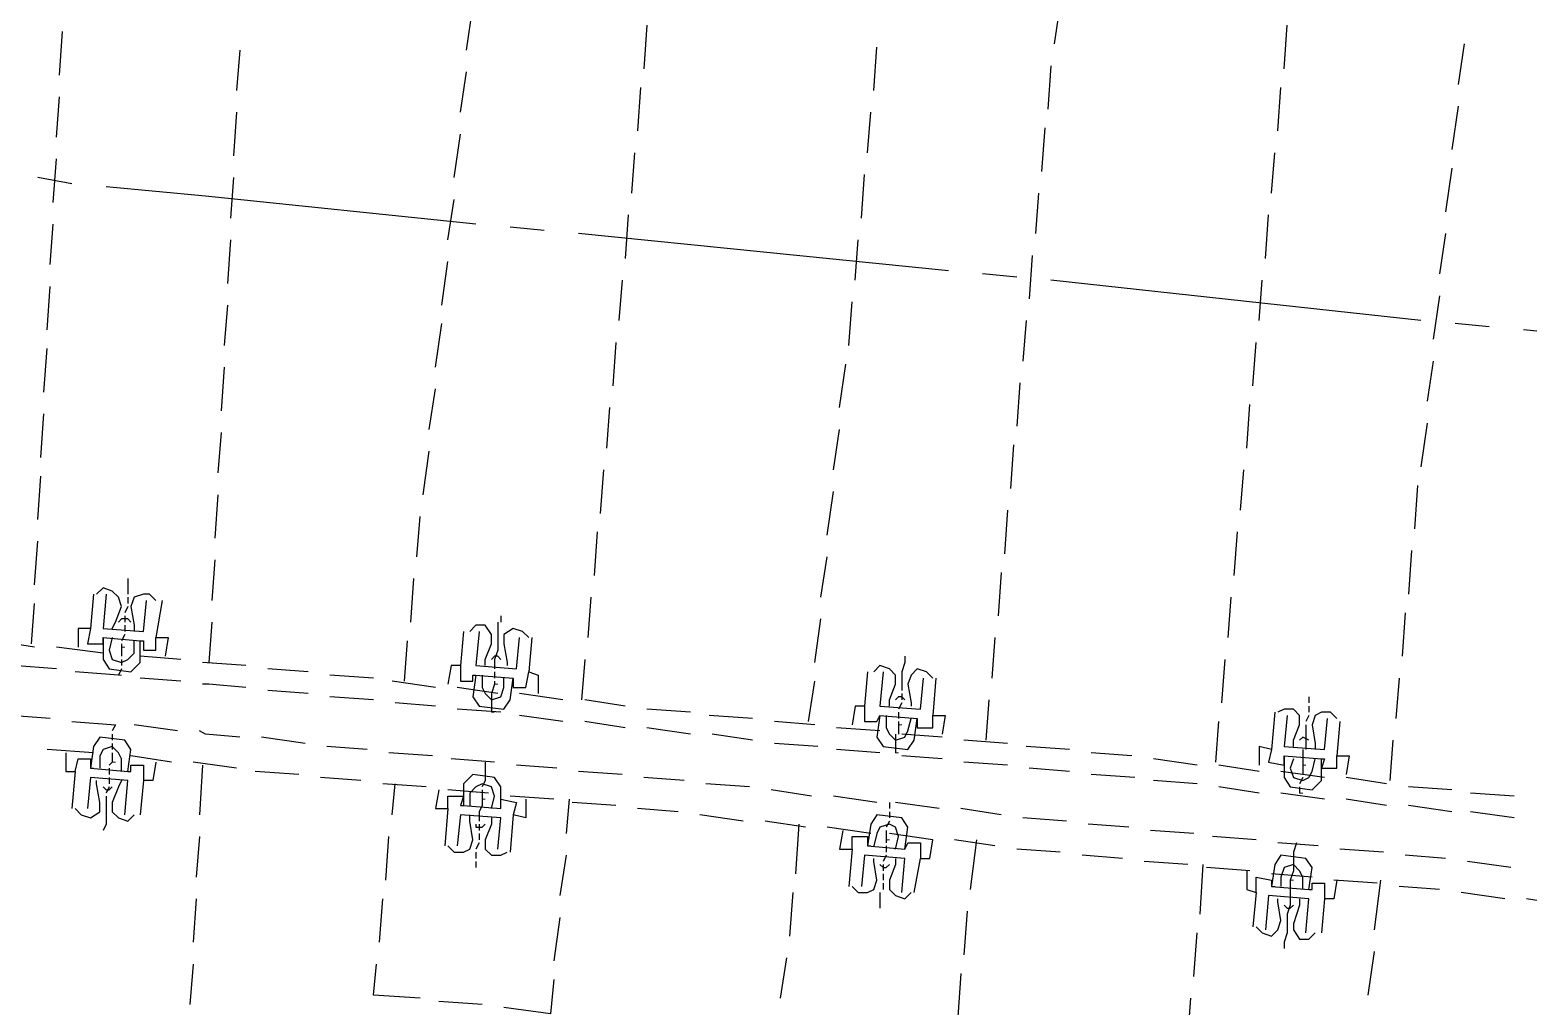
# Model space of a CAD drawing. Header units: millimetres. Extents: x -45 to 90, y -17 to 16.
# Drawn here: x 64.698 to 66.908, y -3.619 to -2.18 of the extents above; entities that cross this region are included whole.
import ezdxf

# ---------------------------------------------------------------- set-up
doc = ezdxf.new("R2010")
doc.units = ezdxf.units.MM
doc.layers.add('PDF_Geometry', color=7, linetype='Continuous')

msp = doc.modelspace()

# ---------------------------------------------------------------- linework, layer by layer
at = {"layer": 'PDF_Geometry', "lineweight": 25}
for points in [[(66.2176, -2.1408), (66.2084, -2.2004)], [(65.342, -2.2095), (65.3512, -2.1454)], [(64.7415, -2.2462), (64.7461, -2.182)], [(65.6079, -2.1729), (65.6033, -2.2371)], [(66.5477, -2.2371), (66.5522, -2.1729)], [(65.9424, -2.2689), (65.9471, -2.205)], [(66.8135, -2.2004), (66.8044, -2.26)], [(65.0074, -2.2095), (65.0028, -2.2689)], [(65.3329, -2.3012), (65.342, -2.2416)], [(66.2038, -2.2325), (66.1993, -2.2966)], [(65.5986, -2.2646), (65.5942, -2.3287)], [(66.5385, -2.3287), (66.5431, -2.2646)], [(64.7369, -2.3379), (64.7415, -2.2783)], [(66.8044, -2.2921), (66.7952, -2.3562)], [(65.0028, -2.3012), (64.9982, -2.3654)], [(65.9334, -2.3608), (65.938, -2.3012)], [(65.3237, -2.3975), (65.3329, -2.3333)], [(66.1947, -2.3241), (66.1901, -2.3883)], [(65.5896, -2.3608), (65.585, -2.4204)], [(66.5293, -2.4204), (66.5339, -2.3608)], [(64.7323, -2.4342), (64.7369, -2.37)], [(66.7952, -2.3836), (66.786, -2.4479)], [(64.7599, -2.4067), (64.7094, -2.3975)], [(64.9982, -2.3975), (64.9936, -2.4571)], [(65.9242, -2.4571), (65.9288, -2.3929)], [(65.3558, -2.4663), (64.957, -2.425), (64.8103, -2.4112)], [(65.3145, -2.4892), (65.3237, -2.4296)], [(66.1855, -2.4204), (66.1809, -2.48)], [(65.5804, -2.4525), (65.5758, -2.5167)], [(66.5202, -2.5167), (66.5247, -2.4525)], [(64.7278, -2.5258), (64.7323, -2.4663)], [(65.4566, -2.4754), (65.4062, -2.4708)], [(64.9936, -2.4892), (64.9891, -2.5534)], [(66.0526, -2.535), (65.5071, -2.48)], [(65.915, -2.5488), (65.9196, -2.4892)], [(66.786, -2.48), (66.7769, -2.5396)], [(66.1763, -2.5121), (66.1716, -2.5763)], [(65.3054, -2.5854), (65.3145, -2.5213)], [(66.1534, -2.5442), (66.103, -2.5396)], [(64.7232, -2.6221), (64.7278, -2.5579)], [(65.5712, -2.5488), (65.5667, -2.6084)], [(66.7494, -2.6084), (66.2038, -2.5488)], [(66.511, -2.6084), (66.5154, -2.5488)], [(65.9059, -2.645), (65.9105, -2.5809)], [(66.7769, -2.5717), (66.7677, -2.6359)], [(64.9891, -2.5854), (64.9845, -2.645)], [(65.2962, -2.6771), (65.3054, -2.6128)], [(66.1672, -2.6084), (66.1626, -2.668)], [(66.8502, -2.6175), (66.7998, -2.6128)], [(67.4461, -2.6771), (66.9006, -2.6221)], [(64.7186, -2.7138), (64.7232, -2.6496)], [(65.5621, -2.6405), (65.5575, -2.7046)], [(66.5018, -2.7046), (66.5064, -2.6405)], [(65.8921, -2.7367), (65.9013, -2.6725)], [(66.7677, -2.668), (66.7585, -2.7274)], [(64.9845, -2.6771), (64.9799, -2.7413)], [(65.287, -2.7688), (65.2962, -2.7092)], [(66.158, -2.7), (66.1534, -2.7642)], [(65.5529, -2.7367), (65.5483, -2.7963)], [(66.4926, -2.7963), (66.4972, -2.7321)], [(64.714, -2.8101), (64.7186, -2.7459)], [(66.7585, -2.7596), (66.7494, -2.8238)], [(64.9799, -2.7734), (64.9753, -2.833)], [(65.883, -2.8284), (65.8921, -2.7688)], [(65.2779, -2.8651), (65.287, -2.8009)], [(66.1488, -2.7917), (66.1443, -2.8559)], [(64.7094, -2.9017), (64.714, -2.8376)], [(65.5437, -2.8284), (65.5392, -2.8926)], [(66.4835, -2.888), (66.4881, -2.8284)], [(64.9753, -2.8651), (64.9707, -2.9293)], [(65.8738, -2.9247), (65.883, -2.8605)], [(66.7446, -2.8513), (66.7402, -2.9155)], [(66.1397, -2.888), (66.1351, -2.9522)], [(65.2687, -2.9566), (65.2733, -2.8972)], [(64.7048, -2.998), (64.7094, -2.9338)], [(65.5346, -2.9201), (65.53, -2.9843)], [(66.4743, -2.9843), (66.4789, -2.9201)], [(65.8646, -3.0164), (65.8738, -2.9566)], [(66.7356, -2.9476), (66.731, -3.0118)], [(64.9707, -2.9613), (64.9661, -3.0209)], [(66.1305, -2.9797), (66.1259, -3.0439)], [(64.8194, -3.0622), (64.824, -3.053), (64.8332, -3.0301), (64.8286, -3.0164), (64.8194, -3.0072), (64.8057, -3.0026), (64.7963, -3.0118)], [(64.8424, -2.9888), (64.8424, -2.998), (64.8424, -3.0118)], [(65.2595, -3.053), (65.2641, -2.9888)], [(64.7003, -3.0851), (64.7048, -3.0255)], [(64.7919, -3.0118), (64.7874, -3.0622), (64.769, -3.0622), (64.769, -3.0897)], [(64.8103, -3.0118), (64.8057, -3.0622), (64.8653, -3.0668), (64.8699, -3.0209)], [(64.8424, -3.0164), (64.8424, -3.0255)], [(64.8836, -3.0209), (64.8745, -3.0118), (64.8653, -3.0118), (64.8515, -3.0164), (64.8469, -3.0301), (64.8515, -3.0576), (64.8515, -3.0668)], [(64.8928, -3.0209), (64.8836, -3.0759), (64.902, -3.0759), (64.8974, -3.1034)], [(65.5254, -3.0164), (65.5208, -3.0759)], [(66.4651, -3.0759), (66.4697, -3.0164)], [(64.8469, -3.053), (64.8424, -3.0484), (64.8332, -3.0484), (64.8286, -3.053)], [(64.8424, -3.0301), (64.8378, -3.0393)], [(64.8378, -3.0439), (64.8378, -3.053)], [(65.3925, -3.0439), (65.3925, -3.053)], [(65.8555, -3.1126), (65.8646, -3.0484)], [(66.7264, -3.0393), (66.7219, -3.1034)], [(64.7874, -3.0622), (64.7828, -3.0851), (64.8057, -3.0851), (64.8057, -3.0759), (64.8607, -3.0805), (64.8653, -3.0805), (64.8653, -3.0943), (64.8836, -3.0943), (64.8836, -3.0759)], [(64.8378, -3.0712), (64.8332, -3.0805)], [(64.8378, -3.0576), (64.8378, -3.0668)], [(64.9661, -3.053), (64.9616, -3.1126)], [(65.3375, -3.0668), (65.3329, -3.1172), (65.3191, -3.1172), (65.3145, -3.1447)], [(65.3693, -3.1172), (65.3693, -3.108), (65.3787, -3.0851), (65.3787, -3.0712), (65.3693, -3.0576), (65.3558, -3.0576), (65.3466, -3.0668)], [(65.3604, -3.0668), (65.3558, -3.1172), (65.4154, -3.1218), (65.42, -3.0759)], [(65.3879, -3.053), (65.3879, -3.0668), (65.3879, -3.0805), (65.3879, -3.0943), (65.3833, -3.108), (65.3833, -3.1218)], [(65.4337, -3.0759), (65.4245, -3.0668), (65.4108, -3.0622), (65.397, -3.0712), (65.397, -3.0851), (65.4016, -3.1126), (65.4016, -3.1172)], [(64.7048, -3.0897), (64.6452, -3.0805)], [(64.8057, -3.0989), (64.7369, -3.0897)], [(64.8057, -3.0759), (64.8057, -3.108), (64.8149, -3.1218), (64.8469, -3.1264), (64.8607, -3.1126), (64.8607, -3.0805)], [(64.8194, -3.0759), (64.8149, -3.0943), (64.8194, -3.108), (64.8332, -3.1126), (64.8424, -3.108), (64.8515, -3.0989), (64.8515, -3.0805)], [(64.8332, -3.0851), (64.8332, -3.0897), (64.8332, -3.1034)], [(65.2504, -3.1401), (65.2547, -3.0805)], [(65.4383, -3.0759), (65.4337, -3.1264), (65.4475, -3.131), (65.4475, -3.1585)], [(66.1213, -3.0759), (66.1168, -3.1355)], [(64.8332, -3.108), (64.8332, -3.1172)], [(64.9203, -3.108), (64.8607, -3.1034)], [(65.0166, -3.1172), (64.9524, -3.1126)], [(65.3925, -3.108), (65.3879, -3.1034), (65.3833, -3.1034), (65.3787, -3.108)], [(65.5162, -3.108), (65.5116, -3.1676)], [(65.9884, -3.1034), (65.9884, -3.1126), (65.9838, -3.1264), (65.9838, -3.1401), (65.9838, -3.1539)], [(66.456, -3.1722), (66.4606, -3.108)], [(64.7369, -3.1218), (64.6728, -3.1172)], [(64.8332, -3.1218), (64.8286, -3.131), (64.7644, -3.1264)], [(64.9203, -3.1401), (64.8607, -3.1355)], [(65.1082, -3.1264), (65.0487, -3.1218)], [(65.2045, -3.1355), (65.1401, -3.131)], [(65.3329, -3.1172), (65.3329, -3.1401), (65.3512, -3.1401), (65.3512, -3.131), (65.3558, -3.131), (65.4108, -3.1355), (65.4108, -3.1493), (65.4291, -3.1493), (65.4337, -3.1264)], [(65.3558, -3.131), (65.3512, -3.163), (65.3604, -3.1768), (65.397, -3.1814), (65.4062, -3.1676), (65.4108, -3.1355)], [(65.365, -3.131), (65.365, -3.1493), (65.3693, -3.1585), (65.3787, -3.1676), (65.3925, -3.163), (65.397, -3.1493), (65.397, -3.1355)], [(65.3833, -3.1264), (65.3833, -3.1355)], [(65.9334, -3.1264), (65.9288, -3.1768), (65.915, -3.1768), (65.9105, -3.2043)], [(65.9655, -3.1768), (65.9655, -3.1676), (65.9746, -3.1447), (65.9746, -3.131), (65.9655, -3.1218), (65.9517, -3.1172), (65.9424, -3.1264)], [(65.9563, -3.1264), (65.9517, -3.1768), (66.0113, -3.1814), (66.0159, -3.1355)], [(66.0297, -3.1355), (66.0205, -3.1264), (66.0067, -3.1218), (65.9976, -3.131), (65.993, -3.1447), (65.9976, -3.1722), (65.9976, -3.1768)], [(66.0342, -3.1355), (66.0297, -3.1905), (66.048, -3.1905), (66.0434, -3.2181)], [(66.7173, -3.1355), (66.7127, -3.1951)], [(65.0166, -3.1493), (64.9616, -3.1447), (64.9524, -3.1447)], [(65.1082, -3.1585), (65.0487, -3.1539)], [(65.2962, -3.1493), (65.232, -3.1401)], [(65.3879, -3.1585), (65.3283, -3.1493)], [(65.3833, -3.1401), (65.3833, -3.1447), (65.3787, -3.1585), (65.3787, -3.1722), (65.3787, -3.1858)], [(65.484, -3.1676), (65.42, -3.1585)], [(65.8463, -3.1997), (65.8555, -3.1401)], [(65.9838, -3.1585), (65.9838, -3.1676)], [(65.2045, -3.1676), (65.1401, -3.163)], [(65.2962, -3.1768), (65.2366, -3.1722)], [(65.3925, -3.1858), (65.3283, -3.1814)], [(65.5758, -3.1768), (65.5162, -3.1676)], [(65.6721, -3.1858), (65.6079, -3.1814)], [(65.9288, -3.1768), (65.9288, -3.1997), (65.9471, -3.1997), (65.9517, -3.1905), (66.0067, -3.1951), (66.0067, -3.2089), (66.0297, -3.2089), (66.0297, -3.1905)], [(65.9884, -3.1676), (65.9838, -3.163), (65.9792, -3.163), (65.9746, -3.1676)], [(65.9838, -3.1722), (65.9792, -3.1814)], [(66.1122, -3.1676), (66.1076, -3.2272)], [(66.5614, -3.2364), (66.5614, -3.2272), (66.5706, -3.2043), (66.5706, -3.1905), (66.5614, -3.1814), (66.5477, -3.1814), (66.5385, -3.1858)], [(66.5843, -3.163), (66.5843, -3.1722)], [(66.5843, -3.1768), (66.5843, -3.1858)], [(64.7278, -3.1951), (64.6682, -3.1905)], [(64.7599, -3.1997), (64.824, -3.2043), (64.8194, -3.2135)], [(65.484, -3.1997), (65.42, -3.1905)], [(65.5758, -3.2089), (65.5162, -3.1997)], [(65.7638, -3.1951), (65.6996, -3.1905)], [(65.8555, -3.2043), (65.7959, -3.1997)], [(65.9517, -3.1905), (65.9471, -3.2226), (65.9563, -3.2364), (65.993, -3.241), (66.0021, -3.2272), (66.0067, -3.1951)], [(65.9609, -3.1905), (65.9609, -3.2089), (65.9655, -3.2181), (65.9746, -3.2272), (65.9884, -3.2226), (65.993, -3.2135), (65.9976, -3.1951)], [(65.9792, -3.1858), (65.9792, -3.1951)], [(65.9792, -3.1997), (65.9792, -3.2043), (65.9792, -3.2181)], [(66.4468, -3.2593), (66.4514, -3.1997)], [(66.5339, -3.1858), (66.5293, -3.241), (66.511, -3.2364), (66.511, -3.2639)], [(66.5522, -3.1905), (66.5477, -3.2364), (66.6073, -3.241), (66.6118, -3.1951)], [(66.5843, -3.1905), (66.5797, -3.1997)], [(66.6256, -3.1951), (66.6164, -3.1858), (66.6027, -3.1858), (66.5935, -3.1905), (66.5889, -3.2043), (66.5935, -3.2318), (66.5935, -3.241)], [(66.63, -3.1997), (66.6256, -3.2501), (66.6439, -3.2501), (66.6393, -3.2776)], [(64.8424, -3.2731), (64.8469, -3.241), (64.8378, -3.2272), (64.8011, -3.2226), (64.7919, -3.2364), (64.7874, -3.2685), (64.8424, -3.2731), (64.8469, -3.2731), (64.8469, -3.2639), (64.8653, -3.2639), (64.8653, -3.2868)], [(64.8194, -3.2181), (64.8194, -3.2272)], [(64.9157, -3.2135), (64.8515, -3.2043)], [(65.0074, -3.2226), (64.957, -3.2181), (64.9478, -3.2135)], [(65.1037, -3.2318), (65.0395, -3.2226)], [(65.6721, -3.2181), (65.6079, -3.2089)], [(65.7638, -3.2272), (65.7042, -3.2181)], [(65.9517, -3.2135), (65.8875, -3.2089)], [(65.9746, -3.2181), (65.9746, -3.2318), (65.9746, -3.2456)], [(66.0434, -3.2226), (65.9838, -3.2181)], [(66.5843, -3.2272), (66.5752, -3.2226), (66.5706, -3.2272)], [(66.5797, -3.2043), (66.5797, -3.2135), (66.5797, -3.2181), (66.5797, -3.2272), (66.5797, -3.2318), (66.5797, -3.241)], [(64.7919, -3.2456), (64.7232, -3.241)], [(64.7507, -3.2456), (64.7507, -3.2731), (64.7644, -3.2731), (64.7599, -3.3281)], [(64.8332, -3.2731), (64.8332, -3.2547), (64.8286, -3.2456), (64.8194, -3.2364), (64.8057, -3.241), (64.8011, -3.2501), (64.8011, -3.2685)], [(64.8194, -3.2456), (64.8194, -3.2593), (64.8149, -3.2639)], [(64.8194, -3.2318), (64.8194, -3.241)], [(65.1953, -3.241), (65.1357, -3.2364)], [(65.2916, -3.2501), (65.2274, -3.2456)], [(65.86, -3.2364), (65.7959, -3.2318)], [(65.9517, -3.2456), (65.8875, -3.241)], [(66.1397, -3.2318), (66.0755, -3.2272)], [(66.2314, -3.241), (66.1672, -3.2364)], [(66.323, -3.2501), (66.2634, -3.2456)], [(66.5293, -3.241), (66.5247, -3.2593), (66.5477, -3.2639), (66.5477, -3.2501), (66.6027, -3.2547), (66.6073, -3.2547), (66.6027, -3.2685), (66.6256, -3.2685), (66.6256, -3.2501)], [(66.5752, -3.241), (66.5752, -3.2456), (66.5752, -3.2547), (66.5752, -3.2593), (66.5752, -3.2639), (66.5752, -3.2776)], [(66.7081, -3.2272), (66.7035, -3.2868)], [(64.7644, -3.2731), (64.769, -3.2547), (64.7874, -3.2547), (64.7874, -3.2685), (64.7919, -3.2685)], [(64.8149, -3.2685), (64.8149, -3.2776)], [(64.9065, -3.2593), (64.8469, -3.2501)], [(64.8836, -3.2593), (64.879, -3.2868), (64.8653, -3.2868), (64.8607, -3.3372)], [(65.0028, -3.2685), (64.9386, -3.2593)], [(64.9524, -3.2639), (64.9478, -3.3372)], [(65.3833, -3.2593), (65.3191, -3.2547)], [(65.3693, -3.2593), (65.3693, -3.2685), (65.3693, -3.2731), (65.3693, -3.2822), (65.3693, -3.2868), (65.365, -3.296)], [(65.475, -3.2685), (65.4154, -3.2639)], [(66.0434, -3.2547), (65.9838, -3.2501)], [(66.1397, -3.2639), (66.0755, -3.2593)], [(66.2314, -3.2731), (66.1716, -3.2685)], [(66.4193, -3.2639), (66.3551, -3.2547)], [(66.511, -3.2731), (66.4514, -3.2639)], [(66.5477, -3.2501), (66.5477, -3.2822), (66.5568, -3.296), (66.5889, -3.3004), (66.6027, -3.2868), (66.6027, -3.2547)], [(66.5614, -3.2547), (66.5568, -3.2685), (66.5614, -3.2822), (66.5752, -3.2868), (66.5843, -3.2822), (66.5889, -3.2731), (66.5935, -3.2547)], [(64.7644, -3.3281), (64.7736, -3.3372), (64.7874, -3.3418), (64.8011, -3.3327), (64.8011, -3.3189), (64.7963, -3.2914), (64.7963, -3.2868)], [(64.8378, -3.3372), (64.8424, -3.2868), (64.7874, -3.2822), (64.7828, -3.3281)], [(64.8149, -3.2822), (64.8149, -3.2914)], [(64.8332, -3.2868), (64.8286, -3.296), (64.8194, -3.3189), (64.8194, -3.3327), (64.8286, -3.3418), (64.8424, -3.3464), (64.8515, -3.3372)], [(65.0945, -3.2776), (65.0303, -3.2731)], [(65.1862, -3.2868), (65.1266, -3.2822)], [(65.2824, -3.296), (65.2183, -3.2914)], [(65.232, -3.3372), (65.2366, -3.2914)], [(65.3787, -3.3281), (65.3833, -3.3097), (65.3787, -3.296), (65.365, -3.2914), (65.3558, -3.296), (65.3466, -3.3051), (65.3466, -3.3235)], [(65.5712, -3.2776), (65.5071, -3.2731)], [(65.6629, -3.2868), (65.6033, -3.2822)], [(65.7592, -3.296), (65.695, -3.2914)], [(66.3276, -3.2822), (66.2634, -3.2776)], [(66.4193, -3.2914), (66.3551, -3.2868)], [(66.6073, -3.2822), (66.5431, -3.2731)], [(66.5752, -3.2822), (66.5706, -3.2914)], [(66.6989, -3.2914), (66.6393, -3.2822)], [(64.8057, -3.296), (64.8103, -3.3004), (64.8149, -3.3004), (64.8194, -3.296)], [(64.8103, -3.3097), (64.8103, -3.3235), (64.8103, -3.3372), (64.8103, -3.351), (64.8057, -3.3602)], [(64.8149, -3.296), (64.8103, -3.3051)], [(65.3008, -3.3004), (65.2962, -3.3281), (65.3145, -3.3281), (65.3099, -3.3831)], [(65.3741, -3.3051), (65.3145, -3.3004)], [(65.3145, -3.3281), (65.3145, -3.3097), (65.3375, -3.3097), (65.3329, -3.3235), (65.3375, -3.3235)], [(65.365, -3.3004), (65.365, -3.3143), (65.365, -3.3189), (65.365, -3.3235), (65.3604, -3.3327), (65.3604, -3.3372), (65.3604, -3.3464)], [(65.4704, -3.3143), (65.4062, -3.3097)], [(65.8509, -3.3097), (65.7913, -3.3004)], [(65.9471, -3.3189), (65.883, -3.3097)], [(66.511, -3.3051), (66.4514, -3.296)], [(66.6073, -3.3143), (66.5431, -3.3051)], [(66.5706, -3.296), (66.5706, -3.3051)], [(66.7952, -3.3004), (66.731, -3.296)], [(66.8869, -3.3097), (66.8227, -3.3051)], [(65.3925, -3.3281), (65.3925, -3.3143), (65.4154, -3.3189), (65.4108, -3.3372)], [(65.4291, -3.3143), (65.4291, -3.3418), (65.4108, -3.3372), (65.4062, -3.3922)], [(65.4933, -3.3143), (65.4887, -3.3647)], [(65.5621, -3.3235), (65.4979, -3.3189)], [(65.6538, -3.3327), (65.5942, -3.3281)], [(65.9655, -3.3189), (65.9655, -3.3281)], [(65.9655, -3.3327), (65.9655, -3.3418)], [(66.0388, -3.3281), (65.9746, -3.3189)], [(66.1305, -3.3372), (66.0709, -3.3281)], [(66.6989, -3.3235), (66.6393, -3.3143)], [(66.7952, -3.3327), (66.731, -3.3235)], [(66.8869, -3.3418), (66.8227, -3.3327)], [(65.3145, -3.3831), (65.3237, -3.3922), (65.3375, -3.3922), (65.3466, -3.3877), (65.3512, -3.3739), (65.3466, -3.3464), (65.3466, -3.3372)], [(65.3879, -3.3877), (65.3925, -3.3418), (65.3329, -3.3372), (65.3283, -3.3831)], [(65.3558, -3.351), (65.3558, -3.3556), (65.365, -3.3556), (65.3693, -3.351)], [(65.3604, -3.351), (65.3604, -3.3602)], [(65.3787, -3.3418), (65.3787, -3.351), (65.3693, -3.3739), (65.3693, -3.3877), (65.3787, -3.3968), (65.3925, -3.3968), (65.4016, -3.3922)], [(65.75, -3.3464), (65.6858, -3.3372)], [(65.8417, -3.3556), (65.7821, -3.3464)], [(65.8278, -3.4243), (65.8325, -3.351)], [(65.938, -3.3647), (65.8738, -3.3556)], [(65.9746, -3.3877), (65.9792, -3.3693), (65.9746, -3.3556), (65.9655, -3.351), (65.9517, -3.3556), (65.9471, -3.3647), (65.9424, -3.3831)], [(65.9655, -3.3464), (65.9609, -3.3556)], [(66.2268, -3.3464), (66.1626, -3.3418)], [(66.3185, -3.3556), (66.2589, -3.351)], [(64.9478, -3.3693), (64.9432, -3.4289)], [(65.2228, -3.4335), (65.2274, -3.3693)], [(65.3604, -3.3785), (65.3558, -3.3877)], [(65.3604, -3.3647), (65.3604, -3.3739)], [(65.8967, -3.3602), (65.8921, -3.3877), (65.9105, -3.3877), (65.9059, -3.4427)], [(65.9105, -3.3877), (65.9105, -3.3693), (65.9334, -3.3693), (65.9334, -3.3831), (65.938, -3.3831)], [(65.9609, -3.3602), (65.9609, -3.3739), (65.9609, -3.3785)], [(66.0021, -3.4518), (66.0113, -3.4014), (66.0251, -3.4014), (66.0297, -3.3739), (65.9655, -3.3647)], [(65.9884, -3.3877), (65.993, -3.3785), (66.0113, -3.3785), (66.0113, -3.4014)], [(66.1213, -3.3831), (66.0617, -3.3739)], [(66.0938, -3.3739), (66.0847, -3.4473)], [(66.4147, -3.3647), (66.3505, -3.3602)], [(66.5064, -3.3739), (66.4422, -3.3693)], [(66.5981, -3.3831), (66.5385, -3.3785)], [(66.566, -3.3785), (66.5614, -3.3922), (66.5614, -3.406), (66.5614, -3.4198), (66.5568, -3.4335), (66.5568, -3.4427), (66.5568, -3.4564), (66.5568, -3.4702), (66.5522, -3.4839), (66.5522, -3.4977), (66.5522, -3.5114), (66.5477, -3.5252), (66.5477, -3.5344)], [(65.3558, -3.3922), (65.3558, -3.4014)], [(65.4887, -3.3968), (65.4796, -3.4564)], [(65.9105, -3.4427), (65.9196, -3.4518), (65.9334, -3.4518), (65.9424, -3.4473), (65.9471, -3.4335), (65.9424, -3.406), (65.9424, -3.4014)], [(65.9838, -3.4518), (65.9884, -3.4014), (65.9288, -3.3968), (65.9242, -3.4427)], [(65.9609, -3.3968), (65.9563, -3.406)], [(65.9609, -3.3831), (65.9609, -3.3922)], [(65.9746, -3.4014), (65.9746, -3.4106), (65.9655, -3.4335), (65.9655, -3.4473), (65.9746, -3.4564), (65.9884, -3.461), (65.9976, -3.4518)], [(66.2176, -3.3922), (66.1534, -3.3877)], [(66.3093, -3.4014), (66.2497, -3.3968)], [(66.5843, -3.4473), (66.5889, -3.415), (66.5797, -3.4014), (66.5431, -3.3968), (66.5339, -3.4106), (66.5293, -3.4427), (66.5843, -3.4473), (66.5889, -3.4473), (66.5889, -3.4381), (66.6073, -3.4381), (66.6073, -3.461)], [(66.6943, -3.3922), (66.63, -3.3877)], [(66.786, -3.4014), (66.7264, -3.3968)], [(65.3558, -3.406), (65.3558, -3.415)], [(65.9517, -3.4106), (65.9563, -3.415), (65.9609, -3.415), (65.9655, -3.4106)], [(65.9563, -3.4106), (65.9563, -3.4198)], [(65.9563, -3.4243), (65.9563, -3.4335)], [(66.4055, -3.4106), (66.3414, -3.406)], [(66.4239, -3.4839), (66.4285, -3.4106)], [(66.4972, -3.4198), (66.4331, -3.415)], [(66.4926, -3.4198), (66.4926, -3.4473), (66.5064, -3.4518), (66.5018, -3.5023)], [(66.5889, -3.4289), (66.5293, -3.4243)], [(66.5752, -3.4473), (66.5752, -3.4289), (66.5706, -3.4198), (66.5614, -3.4106), (66.5477, -3.415), (66.5431, -3.4289), (66.5431, -3.4427)], [(66.8823, -3.415), (66.8181, -3.406)], [(65.9563, -3.4381), (65.9563, -3.4473)], [(66.5064, -3.4518), (66.5064, -3.4289), (66.5293, -3.4335), (66.5293, -3.4427), (66.5339, -3.4427)], [(66.6256, -3.4335), (66.621, -3.461), (66.6073, -3.461), (66.6027, -3.5114)], [(66.6852, -3.4381), (66.621, -3.4335)], [(66.6898, -3.4335), (66.6806, -3.5069)], [(66.7769, -3.4473), (66.7173, -3.4427)], [(64.9432, -3.461), (64.9386, -3.5252)], [(65.2137, -3.5252), (65.2183, -3.461)], [(65.8188, -3.516), (65.8234, -3.4518)], [(65.9517, -3.4518), (65.9517, -3.4656), (65.9517, -3.4748)], [(66.5064, -3.5023), (66.5154, -3.5114), (66.5293, -3.516), (66.5385, -3.5069), (66.5431, -3.4931), (66.5385, -3.4656), (66.5385, -3.461)], [(66.5797, -3.5114), (66.5843, -3.461), (66.5247, -3.4564), (66.5202, -3.5069)], [(66.5706, -3.461), (66.5706, -3.4702), (66.5614, -3.4977), (66.5614, -3.5069), (66.5706, -3.5206), (66.5843, -3.5206), (66.5935, -3.5114)], [(66.8731, -3.461), (66.809, -3.4518)], [(66.9648, -3.4702), (66.9052, -3.461)], [(65.4796, -3.4885), (65.4704, -3.5527)], [(66.0801, -3.4793), (66.0755, -3.5435)], [(66.5477, -3.4702), (66.5522, -3.4748), (66.5568, -3.4748), (66.5614, -3.4702)], [(66.4147, -3.5756), (66.4193, -3.5114)], [(64.9386, -3.5573), (64.934, -3.6169)], [(65.2733, -3.6077), (65.2045, -3.6031), (65.2091, -3.5573)], [(65.805, -3.6077), (65.8142, -3.5481)], [(66.6806, -3.5389), (66.6714, -3.6031)], [(66.0709, -3.571), (66.0663, -3.6352)], [(65.4704, -3.5802), (65.4658, -3.6306), (65.397, -3.6215)], [(65.365, -3.6169), (65.3008, -3.6123)], [(66.4055, -3.6673), (66.4101, -3.6077)]]:
    msp.add_lwpolyline(points, dxfattribs=at)
at = {"layer": 'PDF_Geometry', "lineweight": 9}
for points in [[(64.8332, -3.0897), (64.8378, -3.0897)], [(64.8286, -3.131), (64.8332, -3.131)], [(65.3833, -3.1447), (65.3879, -3.1447)], [(65.3787, -3.1858), (65.3833, -3.1858)], [(65.9792, -3.2043), (65.9838, -3.2043)], [(65.9746, -3.2456), (65.9792, -3.2456)], [(64.8194, -3.2593), (64.824, -3.2593)], [(66.5752, -3.2639), (66.5797, -3.2639)], [(66.5706, -3.3051), (66.5752, -3.3051)], [(65.365, -3.3143), (65.3693, -3.3143)], [(65.9609, -3.3739), (65.9655, -3.3739)], [(66.5568, -3.4335), (66.5614, -3.4335)]]:
    msp.add_lwpolyline(points, dxfattribs=at)
at = {"layer": 'PDF_Geometry', "lineweight": 25}
for points in [[(65.3375, -3.2914), (65.3375, -3.3235), (65.3925, -3.3281), (65.3925, -3.296), (65.3833, -3.2822), (65.3512, -3.2776)], [(65.938, -3.351), (65.9334, -3.3831), (65.9884, -3.3877), (65.993, -3.3556), (65.9838, -3.3418), (65.9471, -3.3372)]]:
    msp.add_lwpolyline(points, close=True, dxfattribs=at)

doc.saveas('drawing.dxf')
